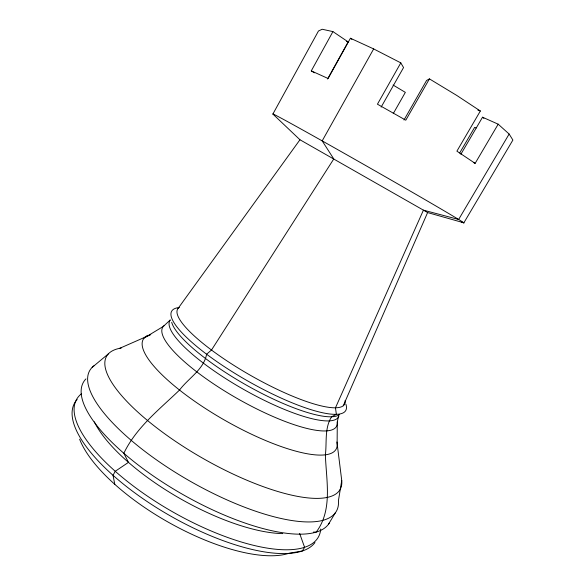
<?xml version="1.0" encoding="UTF-8"?>
<svg xmlns="http://www.w3.org/2000/svg" width="585" height="585" viewBox="0 0 585 585"><rect width="100%" height="100%" fill="white"/><g stroke="black" fill="none" stroke-linecap="round" stroke-linejoin="round"><path stroke-width="0.88" d="M338.752 415.218L337.282 421.909L337.128 443.437L341.735 480.497L338.415 500.745A141.972 46.354 29.7 0 1 195.412 484.153A141.972 46.354 29.7 0 1 93.922 365.8M343.263 405.763L427.613 212.567L463.861 222.819L512.891 140.049L509.14 134.038L498.186 124.181L482.545 117.205L460.87 154.264M314.357 72.832L311.279 70.88L332.931 31.605L348.163 41.901L327.556 79.041M381.142 107.121L403.548 67.567L400.805 62.873L373.661 48.921L350.43 38.244L328.097 78.492L311.279 70.88M373.661 48.921L322.181 140.89L333.779 158.952L211.499 350.035L206.607 354.217C203.887 369.442 188.216 378.371 179.529 390.049C159.347 409.463 136.217 427.481 123.83 453.28L128.473 462.369L115.245 471.283L113.015 475.291L114.792 484.329M400.805 62.873L377.435 104.196L405.793 120.188L429.419 78.887L456.775 95.443L480.351 110.996L456.9 151.157L475.144 163.354L498.186 124.181M393.259 113.6L405.346 92.371L393.091 85.044M403.986 120.005L426.589 80.467L429.419 78.887M459.656 153.014L474.64 127.376L476.27 127.947M509.14 134.038L458.64 219.47L423.423 210.147L299.959 139.764L272.881 114.06L318.467 31.005L322.189 29.25L332.931 31.605M328.463 524.277L335.337 512.833M178.081 308.419L299.959 139.764M92.159 367.373L108.503 353.742M144.166 337.998L163.237 326.488L170.315 319.907A97.147 23.181 29.7 0 0 242.153 388.564A97.147 23.181 29.7 0 0 338.839 416.396M119.698 348.316L150.762 334.678M313.487 532.065L316.2 532.116C332.953 509.915 326.189 480.424 325.377 454.816C326.949 442.231 324.368 427.964 331.615 416.776L336.353 414.326L335.476 407.796L423.423 210.147L427.613 212.567M346.495 41.506L348.163 41.901M477.843 110.082L480.351 110.996M473.543 162.564L475.144 163.354M350.43 38.244L351.87 39.334M482.545 117.205L483.875 118.375M299.637 533.432L304.595 547.304L302.401 550.968L288.829 553.315A128.312 48.16 29.7 0 1 172.729 524.657A128.312 48.16 29.7 0 1 79.633 439.189M314.964 542.558A139.025 50.734 29.7 0 1 162.696 511.429A139.025 50.734 29.7 0 1 77.154 399.526M320.741 529.023A139.113 50.156 29.7 0 1 173.738 512.46A139.113 50.156 29.7 0 1 81.578 393.676M282.738 533.608A126.506 44.409 29.7 0 1 174.835 495.502A126.506 44.409 29.7 0 1 94.324 421.829M329.406 522.858A141.672 48.277 29.7 0 1 176.97 491.093A141.672 48.277 29.7 0 1 85.922 378.897M341.735 480.497A134.411 40.935 29.7 0 1 194.454 453.419A134.411 40.935 29.7 0 1 121.249 348.031M336.923 441.989A110.974 29.959 29.7 0 1 226.388 421.185A110.974 29.959 29.7 0 1 147.932 335.3M337.282 421.909A100.042 24.877 29.7 0 1 240.618 400.403A100.042 24.877 29.7 0 1 164.297 325.443M339.6 414.48A97.212 22.705 29.7 0 1 251.14 387.775A97.212 22.705 29.7 0 1 171.697 322.298M345.889 404.162A100.196 22.91 29.7 0 1 245.049 379.438A100.196 22.91 29.7 0 1 178.893 307.556M345.157 400.389A96.079 21.477 29.7 0 1 253.4 376.989A96.079 21.477 29.7 0 1 179.149 307.417M273.612 114.601A110.119 1.221 29.7 0 1 373.8 170.155A110.119 1.221 29.7 0 1 461.251 221.766"/></g></svg>
